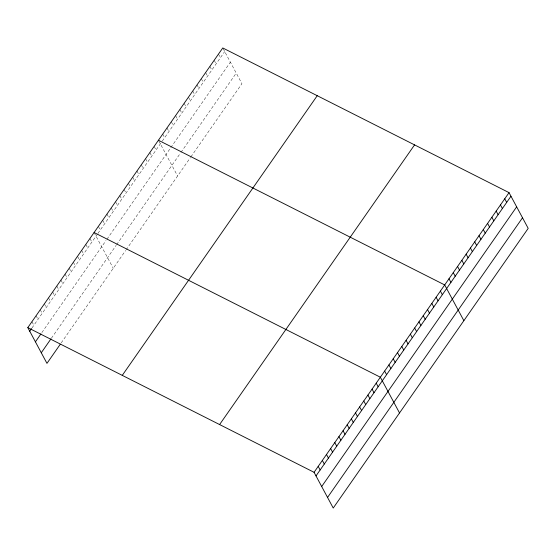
<?xml version="1.0" encoding="UTF-8"?>
<svg xmlns="http://www.w3.org/2000/svg" width="556" height="556" viewBox="0 0 556 556"><rect width="100%" height="100%" fill="white"/><g stroke="black" fill="none" stroke-linecap="round" stroke-linejoin="round"><path stroke-width="0.42" stroke-dasharray="2.78 2.08" d="M32.033 327.929L97.453 234.09M97.925 233.409L161.789 141.801M162.269 141.12L224.7 51.562M41.867 332.592L105.994 240.595M106.954 239.226L170.338 148.306M170.81 147.618L230.386 62.168M51.402 338.236L116.141 245.37M116.621 244.682L180.485 153.074M180.957 152.393L236.244 73.086M61.229 342.892L125.642 250.499M126.122 249.818L190.458 157.529M190.937 156.841L241.929 83.692L222.768 47.955M218.48 54.106L220.412 57.713M214.192 60.263L216.124 63.87M209.897 66.414L211.836 70.021M205.609 72.565L207.541 76.172M201.321 78.723L203.253 82.323M197.032 84.873L198.965 88.48M192.744 91.024L194.676 94.631M188.456 97.175L190.388 100.782M184.161 103.333L186.1 106.94M179.873 109.483L181.805 113.09M175.585 115.634L177.517 119.241M171.297 121.792L173.229 125.392M167.008 127.943L168.941 131.55M162.72 134.093L164.652 137.7M158.814 140.967L177.593 175.981M154.137 146.402L156.069 150.009M149.849 152.552L151.781 156.16M145.561 158.703L147.493 162.31M141.273 164.861L143.205 168.461M136.984 171.012L138.917 174.619M132.689 177.162L134.628 180.769M128.401 183.313L130.34 186.92M124.113 189.471L126.045 193.078M119.825 195.622L121.757 199.229M115.537 201.772L117.469 205.379M111.249 207.93L113.181 211.53M106.954 214.081L108.893 217.688M102.665 220.232L104.604 223.839M98.377 226.382L100.309 229.989M94.089 232.54L113.25 268.277M89.947 238.482L91.879 242.089M85.805 244.425L87.737 248.032M81.662 250.367L83.595 253.974M77.52 256.309L79.452 259.916M73.371 262.251L75.31 265.858M69.229 268.194L71.161 271.801M65.087 274.143L67.019 277.743M60.945 280.085L62.877 283.685M56.802 286.027L58.734 289.634M52.66 291.969L54.592 295.577M48.518 297.912L50.45 301.519M44.376 303.854L46.308 307.461M40.227 309.796L42.166 313.403M36.084 315.738L38.017 319.346M31.942 321.681L33.874 325.288"/><path stroke-width="0.83" d="M27.8 327.623L222.768 47.955L509.039 192.633L528.2 228.377L333.232 508.045L314.07 472.308L27.8 327.623L46.961 363.367L60.312 344.213M29.732 331.23L31.574 328.589M35.417 341.836L40.942 333.913M41.276 352.761L50.943 338.896M122.271 375.37L317.24 95.701M219.599 424.562L414.567 144.894M314.07 472.308L509.039 192.633M316.003 475.915L510.971 196.24M321.688 486.514L516.656 206.846M327.547 497.439L522.515 217.771M158.425 140.244L444.696 284.929L463.864 320.666M94.089 232.54L380.36 377.218L399.521 412.955M504.751 198.791L506.683 202.398M500.463 204.942L502.395 208.549M496.167 211.092L498.106 214.699M491.879 217.25L493.811 220.85M487.591 223.401L489.523 227.008M483.303 229.552L485.235 233.159M479.015 235.702L480.947 239.309M474.727 241.86L476.659 245.467M470.432 248.011L472.371 251.618M466.143 254.161L468.076 257.769M461.855 260.319L463.787 263.919M457.567 266.47L459.499 270.077M453.279 272.621L455.211 276.228M448.991 278.778L450.923 282.378M440.408 291.08L442.34 294.687M436.119 297.231L438.052 300.838M431.831 303.388L433.763 306.988M427.543 309.539L429.475 313.146M423.255 315.69L425.187 319.297M418.96 321.848L420.899 325.448M414.672 327.998L416.604 331.605M410.384 334.149L412.316 337.756M406.095 340.3L408.028 343.907M401.807 346.457L403.739 350.065M397.519 352.608L399.451 356.215M393.224 358.759L395.163 362.366M388.936 364.917L390.868 368.517M384.648 371.067L386.58 374.674M376.217 383.16L378.149 386.767M372.075 389.103L374.007 392.71M367.933 395.045L369.865 398.652M363.784 400.994L365.723 404.594M359.642 406.936L361.574 410.536M355.499 412.879L357.432 416.486M351.357 418.821L353.289 422.428M347.215 424.763L349.147 428.37M343.073 430.705L345.005 434.312M338.931 436.648L340.863 440.255M334.788 442.59L336.721 446.197M330.639 448.532L332.578 452.139M326.497 454.481L328.429 458.081M322.355 460.424L324.287 464.024M318.213 466.366L320.145 469.973"/></g></svg>
